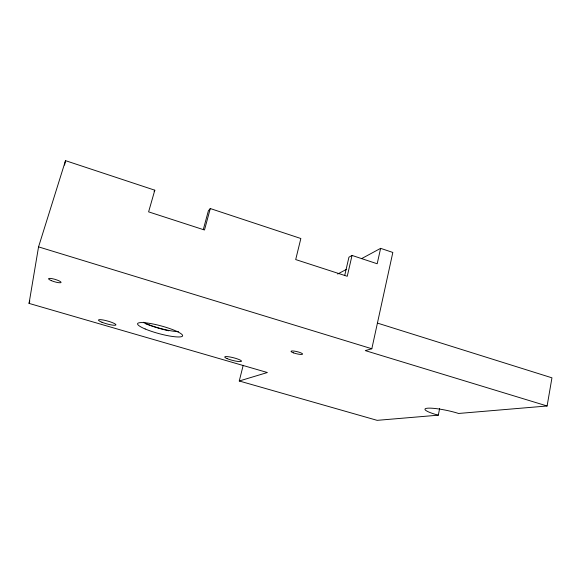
<?xml version="1.0" encoding="UTF-8"?>
<svg xmlns="http://www.w3.org/2000/svg" width="581" height="581" viewBox="0 0 581 581"><rect width="100%" height="100%" fill="white"/><g stroke="black" fill="none" stroke-linecap="round" stroke-linejoin="round"><path stroke-width="0.87" d="M243.199 365.296L239.263 380.991L267.369 372.523L29.05 303.398L38.549 246.881L65.508 160.654L154.807 190.198L148.605 211.862L204.49 229.989L210.286 208.55L300.849 238.508L295.7 259.569L347.242 276.287L352.035 255.437L377.185 263.759L380.62 248.348L392.829 252.445L371.825 348.76L365.26 350.604L547.106 405.988L551.95 377.824L377.766 323.196M239.263 380.991L377.142 420.346L438.314 415.175L439.65 408.428M64.571 165.084L65.508 160.654M344.758 275.278L348.934 257.194L352.035 255.437M203.314 229.51L208.376 210.809L210.286 208.55M29.05 303.398L29.827 300.885M154.096 191.425L154.807 190.198M361.535 258.661L380.62 248.348M337.67 274.043L346.414 269.388M547.106 405.988L458.532 413.469L456.746 412.895A21.925 3.333 12 0 0 427.558 408.203A21.925 3.333 12 0 0 436.331 414.652L438.314 415.175M38.549 246.881L371.825 348.76M178.512 331.722A23.298 4.132 15.1 0 1 143.376 322.266M168.766 330.792A29.326 5.229 15.1 0 1 153.05 326.464M152.222 326.188A29.326 5.229 15.1 0 1 145.323 323.61M145.185 328.984A23.327 4.002 15.1 0 0 182.202 336.355A23.327 4.002 15.1 0 0 152.905 323.973A23.327 4.002 15.1 0 0 145.185 328.984M101.944 322.244A9.071 1.474 15.6 0 0 115.895 324.99A9.071 1.474 15.6 0 0 103.81 320.124A9.071 1.474 15.6 0 0 101.944 322.244M51.339 280.645A6.536 1.227 16.6 0 0 61.078 282.453A6.536 1.227 16.6 0 0 52.014 278.626A6.536 1.227 16.6 0 0 51.339 280.645M227.149 358.637A8.642 1.394 14.2 0 0 241.195 361.455A8.642 1.394 14.2 0 0 230.977 357.177A8.642 1.394 14.2 0 0 227.149 358.637M293.485 352.87A5.963 1.104 13.5 0 0 302.534 354.112A5.963 1.104 13.5 0 0 294.233 351.091A5.963 1.104 13.5 0 0 293.485 352.87"/></g></svg>
